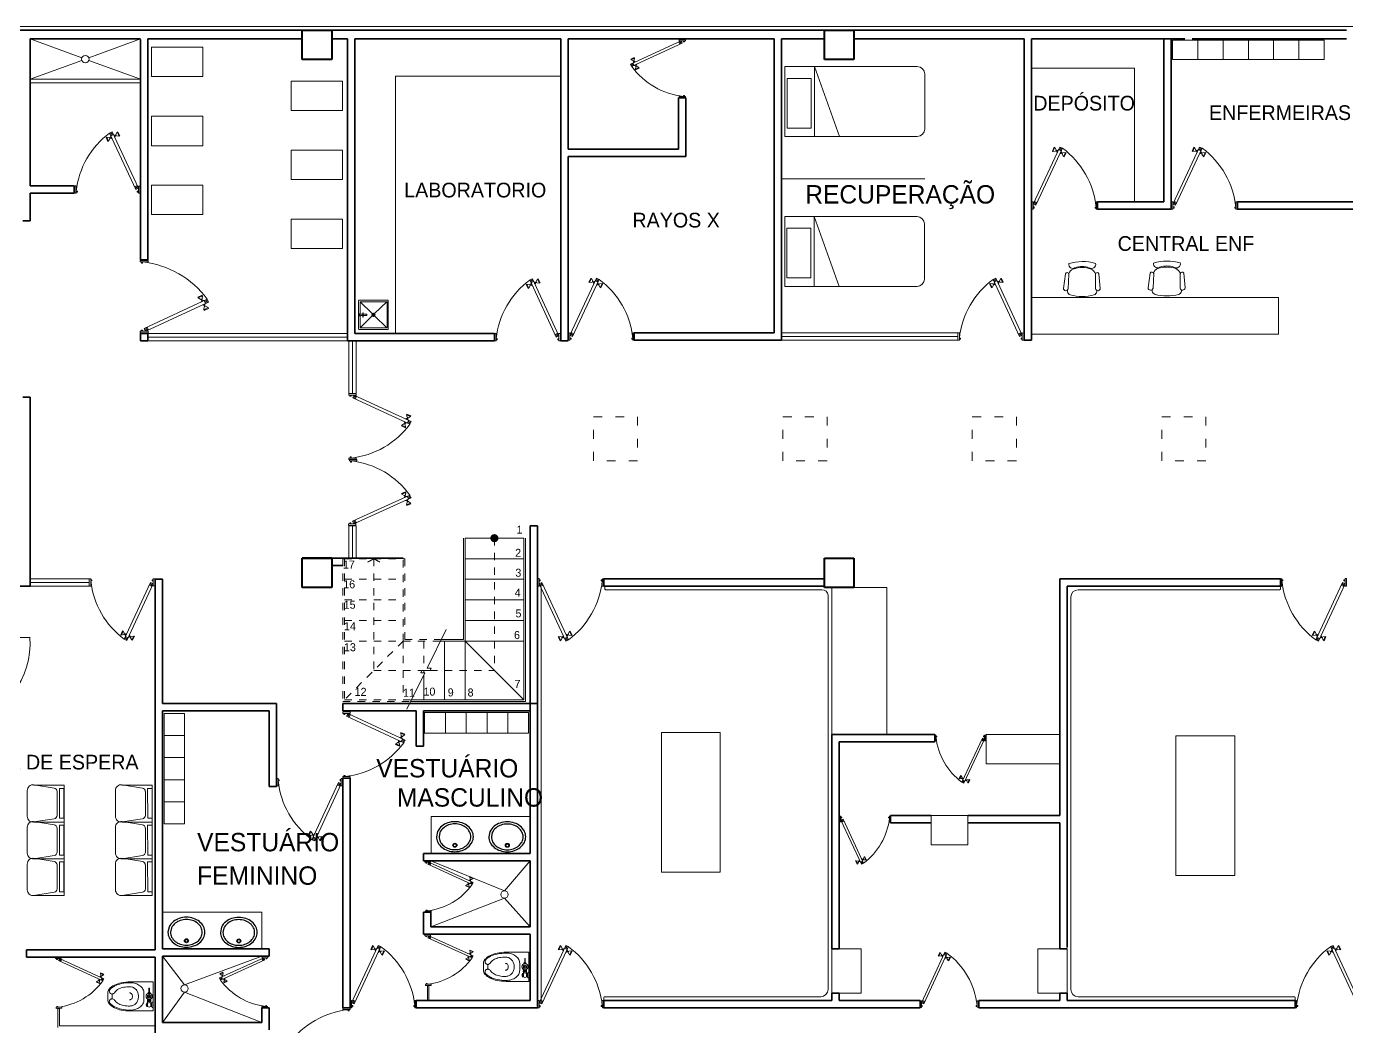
# Model space of a CAD drawing. Header units: millimetres. Extents: x 112 to 218, y 132 to 192.
# Drawn here: x 164 to 181.95, y 178.39 to 192 of the extents above; entities that cross this region are included whole.
import ezdxf

# ---------------------------------------------------------------- set-up
doc = ezdxf.new("R2010")
doc.units = ezdxf.units.MM
doc.linetypes.add('ACAD_ISO03W100', pattern=[30, 12, -18])
for name, color, linetype, lineweight in [('Colindancia', 7, 'Continuous', 9), ('Ejes', 1, 'Continuous', 13), ('ESTRUCTURA', 251, 'Continuous', 40), ('MANPARAS', 7, 'Continuous', 13), ('MUEBLES', 7, 'Continuous', 15), ('MUEBLESF', 2, 'Continuous', 9), ('Muros', 5, 'Continuous', 35), ('PUER', 173, 'Continuous', 9), ('VENTANAS', 6, 'Continuous', 9)]:
    doc.layers.add(name, color=color, linetype=linetype, lineweight=lineweight)
doc.styles.get("Standard").update_dxf_attribs({"font": 'stylu.ttf'})
doc.linetypes.add('ZIGZAG', pattern='A,0.00254,-5.08,[131,ltypeshp.shx,S=5.08,R=0,X=-5.08,Y=0],-10.16,[131,ltypeshp.shx,S=5.08,R=180,X=5.08,Y=0],-5.08', length=20.32254)

# ---------------------------------------------------------------- blocks, each defined once
blk = doc.blocks.new('PUEP5')
at = {"layer": 'PUER'}
for p, q in [((-0.88, 0.02), (-0.517, 0.799)), ((-0.844, 0.003), (-0.48, 0.783)), ((-0.517, 0.799), (-0.48, 0.783)), ((-0.88, 0.02), (-0.844, 0.003))]:
    blk.add_line(p, q, dxfattribs=at)
at = {"layer": 'PUER', "color": 30}
for p, q in [((-0.62, 0.743), (-0.595, 0.797)), ((-0.62, 0.743), (-0.611, 0.739)), ((-0.611, 0.739), (-0.586, 0.793)), ((-0.611, 0.739), (-0.575, 0.744)), ((-0.595, 0.797), (-0.586, 0.793)), ((-0.586, 0.793), (-0.567, 0.762)), ((-0.575, 0.744), (-0.567, 0.762)), ((-0.573, 0.749), (-0.555, 0.74)), ((-0.569, 0.758), (-0.551, 0.749)), ((-0.557, 0.736), (-0.549, 0.754)), ((-0.557, 0.736), (-0.552, 0.722)), ((-0.549, 0.754), (-0.536, 0.759)), ((-0.533, 0.763), (-0.48, 0.783)), ((-0.533, 0.763), (-0.497, 0.746)), ((-0.517, 0.799), (-0.48, 0.783)), ((-0.497, 0.746), (-0.517, 0.799)), ((-0.503, 0.71), (-0.516, 0.705)), ((-0.503, 0.71), (-0.494, 0.728)), ((-0.483, 0.706), (-0.501, 0.715)), ((-0.494, 0.728), (-0.499, 0.742)), ((-0.478, 0.715), (-0.497, 0.724)), ((-0.485, 0.702), (-0.476, 0.72)), ((-0.466, 0.671), (-0.485, 0.702)), ((-0.441, 0.725), (-0.476, 0.72)), ((-0.466, 0.671), (-0.441, 0.725)), ((-0.457, 0.667), (-0.466, 0.671)), ((-0.457, 0.667), (-0.432, 0.721)), ((-0.432, 0.721), (-0.441, 0.725)), ((-0.9, 0.05), (-0.88, 0.05)), ((-0.9, 0.05), (-0.9, -0.05)), ((-0.88, -0.05), (-0.88, 0.05)), ((-0.88, 0.02), (-0.827, 0.039)), ((-0.863, 0.056), (-0.827, 0.039)), ((-0.844, 0.003), (-0.863, 0.056)), ((-0.02, 0.05), (0, 0.05)), ((-0.02, -0.05), (-0.02, 0.05)), ((0, 0.05), (0, -0.05)), ((-0.9, -0.05), (-0.88, -0.05)), ((-0.88, -0.02), (-0.865, -0.02)), ((-0.88, -0.035), (-0.865, -0.035)), ((-0.865, -0.035), (-0.865, -0.02)), ((-0.035, -0.02), (-0.02, -0.02)), ((-0.035, -0.035), (-0.035, -0.02)), ((-0.035, -0.035), (-0.02, -0.035)), ((-0.02, -0.05), (0, -0.05))]:
    blk.add_line(p, q, dxfattribs=at)
blk.add_arc((-1.161, -0.141), 1.147, 6.0564, 53.6176, dxfattribs=at)
blk = doc.blocks.new('TLTW-P')
for p, q in [((0.23, 0.56), (0.166, 0.56)), ((0.048, 0.001), (0.048, 0.013)), ((0.048, 0.001), (0.12, 0.001)), ((0.06, 0.076), (0.06, 0.088)), ((0.128, 0.076), (0.06, 0.076)), ((0.128, 0.034), (0.06, 0.034)), ((0.06, 0.017), (0.06, 0.034)), ((0.063, 0.085), (0.063, 0.09)), ((0.063, 0.017), (0.063, 0.028)), ((0.078, 0.082), (0.066, 0.082)), ((0.078, 0.031), (0.066, 0.031)), ((0.081, 0.085), (0.081, 0.094)), ((0.081, 0.019), (0.081, 0.028)), ((0.087, 0.085), (0.087, 0.094)), ((0.087, 0.019), (0.087, 0.028)), ((0.102, 0.082), (0.09, 0.093)), ((0.102, 0.031), (0.09, 0.031)), ((0.105, 0.085), (0.105, 0.09)), ((0.105, 0.017), (0.105, 0.028)), ((0.108, 0.076), (0.108, 0.088)), ((0.108, 0.017), (0.108, 0.034)), ((0.12, 0.001), (0.12, 0.013)), ((0.128, 0.079), (0.14, 0.079)), ((0.128, 0.031), (0.128, 0.079)), ((0.128, 0.055), (0.14, 0.055)), ((0.128, 0.031), (0.14, 0.031)), ((0.14, 0.031), (0.14, 0.079)), ((0.152, 0.076), (0.14, 0.076)), ((0.152, 0.034), (0.14, 0.034)), ((0.163, 0.079), (0.152, 0.079)), ((0.152, 0.031), (0.152, 0.079)), ((0.163, 0.031), (0.152, 0.031)), ((0.252, 0.07), (0.237, 0.07)), ((0.252, 0.04), (0.237, 0.04)), ((0.252, 0.04), (0.252, 0.07)), ((0.255, 0.058), (0.309, 0.058)), ((0.255, 0.052), (0.309, 0.052))]:
    blk.add_line(p, q)
for points in [[(0.396, 0.309, 0.049648), (0.384, 0.434, 0.06346), (0.352, 0.527, 0.103485), (0.296, 0.599, 0.178458), (0.246, 0.618), (0.15, 0.618, 0.178458), (0.1, 0.599, 0.103485), (0.044, 0.527, 0.06346), (0.012, 0.434, 0.049648), (0, 0.309), (0, 0), (0.396, 0)], [(0.107, 0.59, 0.103485), (0.055, 0.522, 0.06346), (0.024, 0.432, 0.049648), (0.012, 0.309, 0.075858), (0.023, 0.237, 0.086069), (0.052, 0.18, 0.105985), (0.099, 0.139, 0.126201), (0.15, 0.126), (0.246, 0.126, 0.126201), (0.297, 0.139, 0.105985), (0.344, 0.18, 0.086069), (0.373, 0.237, 0.075858), (0.384, 0.309, 0.049648), (0.372, 0.432, 0.06346), (0.341, 0.522, 0.103485), (0.289, 0.59, 0.097511), (0.275, 0.596, 0.09808), (0.261, 0.596, 0.098895), (0.247, 0.591, 0.099479), (0.237, 0.58, 0.099479), (0.231, 0.567, 0.098895), (0.231, 0.552, 0.09808), (0.237, 0.539, 0.097511), (0.247, 0.528, -0.102445), (0.291, 0.484, -0.077884), (0.318, 0.421, -0.065096), (0.329, 0.34, -0.024284), (0.328, 0.309, -0.115331), (0.318, 0.268, -0.103946), (0.29, 0.232, -0.091071), (0.249, 0.209, -0.083675), (0.198, 0.2, -0.083675), (0.147, 0.209, -0.091071), (0.106, 0.232, -0.103946), (0.078, 0.268, -0.115331), (0.068, 0.309, -0.024284), (0.067, 0.34, -0.065096), (0.078, 0.421, -0.077884), (0.105, 0.484, -0.102445), (0.149, 0.528, 0.097511), (0.159, 0.539, 0.09808), (0.165, 0.552, 0.098895), (0.165, 0.567, 0.099479), (0.159, 0.58, 0.099479), (0.149, 0.591, 0.098895), (0.135, 0.596, 0.09808), (0.121, 0.596, 0.097511)]]:
    blk.add_lwpolyline(points, format="xyb", close=True)
blk.add_lwpolyline([(0.246, 0.323, -0.111064), (0.242, 0.307, -0.102841), (0.232, 0.293, -0.093011), (0.217, 0.284, -0.087082), (0.198, 0.281, -0.087082), (0.179, 0.284, -0.093011), (0.164, 0.293, -0.102841), (0.154, 0.307, -0.111064), (0.15, 0.323, -0.111064)], format="xyb")
blk.add_lwpolyline([(0.174, 0.055), (0.186, 0.034), (0.21, 0.034), (0.222, 0.055), (0.21, 0.076), (0.186, 0.076)], close=True)
for radius in [0.042, 0.024, 0.024, 0.00821]:
    blk.add_circle((0.198, 0.055), radius)
for centre, radius, start, end in [((0.084, -0.092), 0.111, 71.0754, 108.9246), ((0.093, 0.055), 0.039, 147.7952, 212.2048), ((0.084, 0.043), 0.051, 61.9275, 118.0725), ((0.066, 0.085), 0.003, 180, 270), ((0.066, 0.028), 0.003, 90, 180), ((0.078, 0.085), 0.003, 270, 0), ((0.078, 0.028), 0.003, 0, 90), ((0.09, 0.085), 0.003, 180, 270), ((0.09, 0.028), 0.003, 90, 180), ((0.102, 0.085), 0.003, 270, 0), ((0.102, 0.028), 0.003, 0, 90), ((0.075, 0.055), 0.039, 327.7958, 32.2042), ((0.255, 0.061), 0.003, 180, 270), ((0.255, 0.049), 0.003, 90, 180), ((0.309, 0.055), 0.003, 270, 90)]:
    blk.add_arc(centre, radius, start, end)
blk = doc.blocks.new('MUOF03PL')
at = {"color": 0, "linetype": 'ByBlock'}
for p, q in [((-0.203, 0), (0.203, 0)), ((0.203, 0), (0.203, -0.062)), ((-0.209, -0.133), (-0.253, -0.41)), ((-0.203, 0), (-0.203, -0.063)), ((0.203, -0.062), (-0.203, -0.063)), ((0.163, -0.094), (-0.162, -0.094)), ((0.253, -0.409), (0.209, -0.133)), ((-0.175, -0.5), (0.176, -0.5))]:
    blk.add_line(p, q, dxfattribs=at)
for centre, radius, start, end in [((-0.162, -0.141), 0.0469, 90.0574, 170.9471), ((0.163, -0.14), 0.0469, 9.1676, 90.0574), ((-0.175, -0.422), 0.0781, 170.9471, 270.0574), ((0.176, -0.422), 0.0781, 270.0574, 9.1676)]:
    blk.add_arc(centre, radius, start, end, dxfattribs=at)
blk = doc.blocks.new('SILLA')
at = {"color": 0, "linetype": 'ByBlock', "rotation": 180}
blk.add_blockref('MUOF03PL', (17.56, 55.047), dxfattribs=at)
blk = doc.blocks.new('CAM')
at = {"layer": 'MUEBLES'}
for p, q in [((88.929, 73.161), (88.929, 73.961)), ((88.929, 73.961), (90.829, 73.961)), ((90.829, 73.961), (90.829, 73.161)), ((90.829, 73.161), (88.929, 73.161))]:
    blk.add_line(p, q, dxfattribs=at)
blk = doc.blocks.new('*X11')
at = {"color": 0}
for p, q in [((1.267, 7.8), (1.302, 7.8)), ((1.268, 7.806), (1.301, 7.806)), ((1.268, 7.794), (1.3, 7.794)), ((1.271, 7.812), (1.298, 7.812)), ((1.272, 7.788), (1.296, 7.788)), ((1.281, 7.818), (1.288, 7.818))]:
    blk.add_line(p, q, dxfattribs=at)
blk = doc.blocks.new('BTAP1')
at = {"layer": 'MUEBLESF'}
for p, q in [((-0.175, -0.023), (-0.016, -0.185)), ((-0.008, -0.057), (-0.008, -0.012)), ((0.008, -0.012), (0.008, -0.057)), ((0.175, -0.023), (0.016, -0.185)), ((-0.175, -0.386), (-0.016, -0.219)), ((0.175, -0.386), (0.016, -0.219))]:
    blk.add_line(p, q, dxfattribs=at)
for points in [[(-0.012, 0), (-0.189, 0, 0.414214), (-0.199, -0.01), (-0.199, -0.394, 0.414214), (-0.189, -0.404), (0.189, -0.404, 0.414214), (0.199, -0.394), (0.199, -0.01, 0.414214), (0.189, 0), (0.012, 0)], [(-0.008, -0.02), (-0.168, -0.02, 0.414214), (-0.178, -0.03), (-0.178, -0.379, 0.414214), (-0.168, -0.389), (0.167, -0.389, 0.414214), (0.177, -0.379), (0.177, -0.03, 0.414214), (0.167, -0.02), (0.008, -0.02)], [(0.008, -0.061), (0.008, -0.106, -0.414214), (0.001, -0.113), (-0.001, -0.113, -0.414214), (-0.008, -0.106), (-0.008, -0.061)]]:
    blk.add_lwpolyline(points, format="xyb", dxfattribs=at)
blk.add_lwpolyline([(-0.01, -0.012), (-0.012, -0.012), (0.012, -0.012), (0.012, 0), (-0.012, 0), (-0.012, -0.012)], dxfattribs=at)
blk.add_lwpolyline([(0.034, -0.057), (-0.027, -0.057), (-0.027, -0.061), (0.034, -0.061)], close=True, dxfattribs=at)
for radius in [0.0232, 0.021]:
    blk.add_circle((0, -0.202), radius, dxfattribs=at)
at = {"layer": 'MUEBLESF', "rotation": 270}
blk.add_blockref('*X11', (-7.801, 1.082), dxfattribs=at)
blk = doc.blocks.new('CAMAIND')
for p, q in [((-0.475, 1.8), (-0.475, 0)), ((0.375, 1.9), (-0.375, 1.9)), ((0.475, 0), (0.475, 1.8)), ((0.475, 0.742), (-0.475, 0.401)), ((-0.475, 0.401), (0.475, 0.401)), ((-0.475, 0), (0.475, 0))]:
    blk.add_line(p, q)
blk.add_lwpolyline([(0.36, 0.357), (-0.316, 0.357), (-0.316, 0.03), (0.36, 0.03)], close=True)
for centre, start, end in [((-0.375, 1.8), 90, 180), ((0.375, 1.8), 0, 90)]:
    blk.add_arc(centre, 0.1, start, end)
blk = doc.blocks.new('MUCO03PL')
at = {"color": 0, "linetype": 'ByBlock'}
for p, q in [((-0.228, -0.188), (-0.255, -0.386)), ((-0.179, -0.192), (-0.188, -0.392)), ((0.18, -0.192), (0.18, -0.392)), ((0.229, -0.188), (0.247, -0.386)), ((-0.199, -0.432), (-0.198, -0.41)), ((0.2, -0.432), (0.2, -0.416))]:
    blk.add_line(p, q, dxfattribs=at)
for centre, radius, start, end in [((-0.204, -0.197), 0.0258, 12.2827, 157.7765), ((-0.127, -0.059), 0.0562, 169.9404, 306.7598), ((0.007, -0.668), 0.647, 74.1358, 106.9984), ((-0.093, -0.212), 0.0931, 108.3403, 162.8355), ((0.001, -0.456), 0.353, 69.7134, 110.2866), ((0.001, -0.361), 0.273, 69.7134, 110.2866), ((0.128, -0.058), 0.0565, 235.6625, 12.0378), ((0.071, -0.228), 0.116, 19.4028, 63.4114), ((0.205, -0.197), 0.0258, 22.2235, 167.7173), ((-0.221, -0.384), 0.0341, 183.5132, 345.9932), ((-0.136, -0.415), 0.0651, 194.5083, 247.5673), ((0.001, 0.16), 0.656, 255.758, 284.242), ((0.137, -0.415), 0.0651, 292.4327, 345.4917), ((0.213, -0.384), 0.0341, 194.0068, 356.4868)]:
    blk.add_arc(centre, radius, start, end, dxfattribs=at)

msp = doc.modelspace()

# ---------------------------------------------------------------- hatches: boundary and pattern name
at = {"layer": 'Ejes'}
h = msp.add_hatch(color=256, dxfattribs=at)
h.dxf.hatch_style = 1
h.paths.add_polyline_path([(170.415, 185.038, 0.371582), (170.367, 185.093), (170.351, 184.984, 0.45817)])
h.paths.add_polyline_path([(170.359, 185.038), (170.304, 185.046, 0.036447), (170.304, 185.038, 0.371582), (170.351, 184.984)])
h.paths.add_polyline_path([(170.367, 185.093, 0.414797), (170.304, 185.046), (170.359, 185.038)])

# ---------------------------------------------------------------- linework, layer by layer
for points in [[(169.822, 181.182, 0.081396), (169.724, 181.166, 0.089693), (169.645, 181.122, 0.104619), (169.585, 181.048), (169.572, 180.978, 0.118336), (169.59, 180.902, 0.104619), (169.645, 180.834, 0.089693), (169.724, 180.79, 0.081396), (169.823, 180.774, 0.081396), (169.921, 180.791, 0.089693), (170, 180.834, 0.104619), (170.055, 180.903, 0.118336), (170.073, 180.979, 0.118336), (170.055, 181.054, 0.104619), (169.999, 181.123, 0.089693), (169.92, 181.166, 0.081396)], [(169.822, 181.152, 0.08109), (169.737, 181.138, 0.089503), (169.67, 181.1, 0.104705), (169.618, 181.037), (169.607, 180.977, 0.11875), (169.622, 180.912, 0.104705), (169.67, 180.853, 0.089503), (169.738, 180.816, 0.08109), (169.823, 180.802, 0.08109), (169.907, 180.816, 0.089503), (169.975, 180.854, 0.104705), (170.022, 180.912, 0.11875), (170.038, 180.977, 0.11875), (170.022, 181.042, 0.104705), (169.975, 181.101, 0.089503), (169.906, 181.138, 0.08109)], [(170.534, 181.18, 0.081396), (170.436, 181.164, 0.089693), (170.357, 181.12, 0.104619), (170.298, 181.046), (170.284, 180.976, 0.118336), (170.302, 180.9, 0.104619), (170.357, 180.832, 0.089693), (170.437, 180.788, 0.081396), (170.535, 180.772, 0.081396), (170.633, 180.789, 0.089693), (170.712, 180.832, 0.104619), (170.767, 180.901, 0.118336), (170.785, 180.977, 0.118336), (170.767, 181.052, 0.104619), (170.711, 181.121, 0.089693), (170.632, 181.164, 0.081396)], [(170.534, 181.15, 0.08109), (170.45, 181.136, 0.089503), (170.382, 181.098, 0.104705), (170.331, 181.035), (170.319, 180.975, 0.11875), (170.334, 180.91, 0.104705), (170.382, 180.851, 0.089503), (170.45, 180.814, 0.08109), (170.535, 180.8, 0.08109), (170.619, 180.814, 0.089503), (170.687, 180.852, 0.104705), (170.735, 180.91, 0.11875), (170.75, 180.975, 0.11875), (170.734, 181.04, 0.104705), (170.687, 181.099, 0.089503), (170.619, 181.136, 0.08109)], [(166.171, 179.882, 0.081396), (166.073, 179.866, 0.089693), (165.994, 179.822, 0.104619), (165.935, 179.748), (165.921, 179.678, 0.118336), (165.939, 179.602, 0.104619), (165.994, 179.534, 0.089693), (166.074, 179.49, 0.081396), (166.172, 179.474, 0.081396), (166.27, 179.491, 0.089693), (166.349, 179.534, 0.104619), (166.404, 179.603, 0.118336), (166.422, 179.679, 0.118336), (166.404, 179.754, 0.104619), (166.348, 179.823, 0.089693), (166.269, 179.866, 0.081396)], [(166.883, 179.88, 0.081396), (166.785, 179.864, 0.089693), (166.706, 179.82, 0.104619), (166.647, 179.746), (166.633, 179.676, 0.118336), (166.651, 179.6, 0.104619), (166.707, 179.532, 0.089693), (166.786, 179.488, 0.081396), (166.884, 179.472, 0.081396), (166.982, 179.489, 0.089693), (167.061, 179.532, 0.104619), (167.116, 179.601, 0.118336), (167.134, 179.677, 0.118336), (167.116, 179.752, 0.104619), (167.061, 179.821, 0.089693), (166.981, 179.864, 0.081396)], [(166.171, 179.852, 0.08109), (166.087, 179.838, 0.089503), (166.019, 179.8, 0.104705), (165.968, 179.737), (165.956, 179.677, 0.11875), (165.971, 179.612, 0.104705), (166.019, 179.553, 0.089503), (166.087, 179.516, 0.08109), (166.172, 179.502, 0.08109), (166.256, 179.516, 0.089503), (166.324, 179.554, 0.104705), (166.372, 179.612, 0.11875), (166.387, 179.677, 0.11875), (166.371, 179.742, 0.104705), (166.324, 179.801, 0.089503), (166.256, 179.838, 0.08109)], [(166.883, 179.85, 0.08109), (166.799, 179.836, 0.089503), (166.731, 179.798, 0.104705), (166.68, 179.735), (166.668, 179.675, 0.11875), (166.684, 179.61, 0.104705), (166.731, 179.551, 0.089503), (166.799, 179.514, 0.08109), (166.884, 179.5, 0.08109), (166.968, 179.514, 0.089503), (167.036, 179.552, 0.104705), (167.084, 179.61, 0.11875), (167.099, 179.675, 0.11875), (167.084, 179.74, 0.104705), (167.036, 179.799, 0.089503), (166.968, 179.836, 0.08109)]]:
    msp.add_lwpolyline(points, format="xyb", close=True)
for centre, radius in [((169.822, 180.862), 0.0266), ((169.822, 180.861), 0.0213), ((170.535, 180.86), 0.0266), ((170.535, 180.858), 0.0213), ((166.172, 179.562), 0.0266), ((166.172, 179.561), 0.0213), ((166.884, 179.56), 0.0266), ((166.884, 179.558), 0.0213)]:
    msp.add_circle(centre, radius)
at = {"layer": 'Colindancia'}
msp.add_line((114.836, 192.001), (214.836, 192.001), dxfattribs=at)
at = {"layer": 'Ejes', "linetype": 'ACAD_ISO03W100', "lineweight": 9, "ltscale": 0.01}
for p, q in [((171.706, 186.091), (171.706, 186.691)), ((171.706, 186.691), (172.306, 186.691)), ((172.306, 186.691), (172.306, 186.091)), ((174.282, 186.091), (174.282, 186.691)), ((174.282, 186.691), (174.882, 186.691)), ((174.882, 186.691), (174.882, 186.091)), ((176.858, 186.091), (176.858, 186.691)), ((176.858, 186.691), (177.458, 186.691)), ((177.458, 186.691), (177.458, 186.091)), ((179.434, 186.091), (179.434, 186.691)), ((179.434, 186.691), (180.034, 186.691)), ((180.034, 186.691), (180.034, 186.091)), ((172.306, 186.091), (171.706, 186.091)), ((174.882, 186.091), (174.282, 186.091)), ((177.458, 186.091), (176.858, 186.091)), ((180.034, 186.091), (179.434, 186.091))]:
    msp.add_line(p, q, dxfattribs=at)
at = {"layer": 'Ejes', "linetype": 'ACAD_ISO03W100', "lineweight": 9, "ltscale": 0.0025}
for p in [(170.36, 185.039), (169.485, 183.239)]:
    msp.add_line(p, (170.36, 183.239), dxfattribs=at)
at = {"layer": 'Ejes'}
for p, q in [((169.444, 183.269), (169.704, 183.795)), ((169.398, 183.289), (169.4, 183.289)), ((169.169, 182.713), (169.414, 183.209)), ((169.359, 183.209), (169.373, 183.239)), ((169.359, 183.209), (169.414, 183.209)), ((169.373, 183.239), (169.485, 183.239)), ((169.444, 183.269), (169.5, 183.269)), ((169.485, 183.239), (169.5, 183.269))]:
    msp.add_line(p, q, dxfattribs=at)
at = {"layer": 'ESTRUCTURA'}
for p, q in [((167.747, 191.551), (167.747, 191.951)), ((167.747, 191.951), (168.147, 191.951)), ((168.147, 191.951), (168.147, 191.551)), ((174.847, 191.551), (174.847, 191.951)), ((174.847, 191.951), (175.247, 191.951)), ((175.247, 191.951), (175.247, 191.551)), ((168.147, 191.551), (167.747, 191.551)), ((175.247, 191.551), (174.847, 191.551)), ((167.747, 184.367), (167.747, 184.767)), ((168.147, 184.767), (167.747, 184.767)), ((167.747, 184.767), (168.147, 184.767)), ((168.147, 184.767), (168.147, 184.367)), ((174.847, 184.367), (174.847, 184.767)), ((174.847, 184.767), (175.247, 184.767)), ((175.247, 184.767), (175.247, 184.367)), ((168.147, 184.367), (167.747, 184.367)), ((175.247, 184.367), (174.847, 184.367))]:
    msp.add_line(p, q, dxfattribs=at)
at = {"layer": 'MANPARAS', "linetype": 'ZIGZAG', "ltscale": 0.005}
msp.add_line((174.262, 189.926), (176.214, 189.926), dxfattribs=at)
at = {"layer": 'MUEBLES'}
for p, q in [((164.047, 191.831), (164.75, 191.573)), ((164.844, 191.573), (165.547, 191.831)), ((179.582, 191.811), (181.642, 191.811)), ((179.582, 191.551), (179.582, 191.811)), ((179.925, 191.551), (179.925, 191.811)), ((180.269, 191.551), (180.269, 191.811)), ((180.612, 191.551), (180.612, 191.811)), ((180.955, 191.551), (180.955, 191.811)), ((181.299, 191.551), (181.299, 191.811)), ((181.642, 191.551), (181.642, 191.811)), ((165.695, 191.317), (165.695, 191.717)), ((165.695, 191.717), (166.395, 191.717)), ((166.395, 191.717), (166.395, 191.317)), ((181.642, 191.551), (179.582, 191.551)), ((164.047, 191.281), (164.75, 191.538)), ((164.844, 191.538), (165.547, 191.281)), ((177.662, 191.431), (179.062, 191.431)), ((179.062, 189.613), (179.062, 191.431)), ((164.047, 191.281), (165.547, 191.281)), ((164.047, 191.231), (165.547, 191.231)), ((166.395, 191.317), (165.695, 191.317)), ((167.595, 191.257), (168.295, 191.257)), ((167.595, 190.857), (167.595, 191.257)), ((168.295, 191.257), (168.295, 190.857)), ((169.016, 191.323), (169.016, 187.823)), ((171.262, 191.323), (169.016, 191.323)), ((168.295, 190.857), (167.595, 190.857)), ((165.695, 190.378), (165.695, 190.778)), ((165.695, 190.778), (166.395, 190.778)), ((166.395, 190.778), (166.395, 190.378)), ((166.395, 190.378), (165.695, 190.378)), ((167.595, 190.318), (168.295, 190.318)), ((167.595, 189.918), (167.595, 190.318)), ((168.295, 190.318), (168.295, 189.918)), ((165.695, 189.84), (166.395, 189.84)), ((165.695, 189.44), (165.695, 189.84)), ((166.395, 189.84), (166.395, 189.44)), ((168.295, 189.918), (167.595, 189.918)), ((166.395, 189.44), (165.695, 189.44)), ((167.595, 189.379), (168.295, 189.379)), ((167.595, 188.979), (167.595, 189.379)), ((168.295, 189.379), (168.295, 188.979)), ((168.295, 188.979), (167.595, 188.979)), ((181.022, 188.313), (177.662, 188.313)), ((181.022, 187.813), (181.022, 188.313)), ((181.022, 187.813), (177.662, 187.813)), ((169.96, 185.039), (170.76, 185.039)), ((169.96, 184.759), (170.76, 184.759)), ((169.96, 184.479), (170.76, 184.479)), ((170.997, 184.367), (170.997, 178.751)), ((171.861, 184.387), (171.861, 184.347)), ((174.947, 182.367), (174.947, 184.367)), ((175.247, 184.367), (175.697, 184.367)), ((175.697, 182.367), (175.697, 184.367)), ((181.047, 184.387), (181.047, 184.347)), ((169.96, 184.199), (170.76, 184.199)), ((171.871, 184.337), (174.811, 184.337)), ((174.897, 182.367), (174.897, 184.261)), ((178.197, 182.387), (178.197, 184.237)), ((181.039, 184.337), (178.297, 184.337)), ((169.96, 183.919), (170.76, 183.919)), ((163.543, 183.687), (164.047, 183.687)), ((169.68, 183.639), (169.68, 182.839)), ((169.96, 183.639), (170.76, 182.839)), ((169.96, 183.639), (169.96, 182.839)), ((169.96, 183.639), (170.76, 183.639)), ((169.4, 183.239), (169.4, 183.209)), ((169.4, 183.179), (169.4, 182.839)), ((165.867, 182.653), (165.867, 182.353)), ((165.867, 182.653), (166.147, 182.653)), ((165.867, 182.653), (166.147, 182.653)), ((165.867, 182.653), (166.147, 182.653)), ((165.867, 182.653), (165.867, 182.353)), ((165.867, 182.653), (165.867, 182.353)), ((165.867, 182.653), (166.147, 182.653)), ((166.147, 182.653), (166.147, 182.353)), ((166.147, 182.653), (166.147, 182.353)), ((166.147, 182.653), (166.147, 182.353)), ((170.825, 182.667), (169.41, 182.667)), ((169.41, 182.667), (169.41, 182.387)), ((169.41, 182.667), (169.41, 182.387)), ((169.693, 182.387), (169.693, 182.667)), ((169.976, 182.387), (169.976, 182.667)), ((170.31, 182.667), (170.01, 182.667)), ((170.31, 182.667), (170.01, 182.667)), ((170.259, 182.387), (170.259, 182.667)), ((170.542, 182.387), (170.542, 182.667)), ((170.825, 182.667), (170.825, 182.387)), ((169.41, 182.387), (170.825, 182.387)), ((178.197, 182.415), (178.197, 178.901)), ((165.867, 182.353), (165.867, 182.053)), ((165.867, 182.353), (166.147, 182.353)), ((165.867, 182.353), (166.147, 182.353)), ((165.867, 182.353), (165.867, 182.053)), ((165.867, 182.353), (166.147, 182.353)), ((166.147, 182.353), (166.147, 182.053)), ((166.147, 182.353), (166.147, 182.053)), ((174.897, 182.367), (174.897, 178.901)), ((177.047, 182.367), (177.047, 181.967)), ((177.047, 182.367), (178.047, 182.367)), ((165.867, 182.053), (166.147, 182.053)), ((165.867, 182.053), (165.867, 181.753)), ((165.867, 182.053), (166.147, 182.053)), ((165.867, 182.053), (165.867, 181.753)), ((165.867, 182.053), (166.147, 182.053)), ((166.147, 182.053), (166.147, 181.753)), ((166.147, 182.053), (166.147, 181.753)), ((177.047, 181.967), (178.047, 181.967)), ((164.098, 181.677), (164.508, 181.677)), ((164.508, 180.177), (164.508, 181.677)), ((165.298, 181.677), (165.708, 181.677)), ((165.708, 180.177), (165.708, 181.677)), ((165.867, 181.753), (166.147, 181.753)), ((165.867, 181.753), (165.867, 181.453)), ((165.867, 181.753), (165.867, 181.453)), ((165.867, 181.753), (166.147, 181.753)), ((166.147, 181.753), (166.147, 181.453)), ((166.147, 181.753), (166.147, 181.453)), ((165.867, 181.453), (165.867, 181.153)), ((165.867, 181.453), (166.147, 181.453)), ((166.147, 181.453), (166.147, 181.153)), ((164.098, 181.177), (164.508, 181.177)), ((165.298, 181.177), (165.708, 181.177)), ((165.867, 181.153), (166.147, 181.153)), ((169.498, 181.251), (169.498, 180.751)), ((169.498, 181.251), (170.85, 181.251)), ((176.297, 181.267), (176.297, 180.867)), ((176.297, 181.267), (176.797, 181.267)), ((176.797, 181.267), (176.797, 180.867)), ((176.797, 180.867), (176.297, 180.867)), ((164.098, 180.677), (164.508, 180.677)), ((165.298, 180.677), (165.708, 180.677)), ((169.497, 180.651), (170.497, 180.241)), ((170.847, 180.651), (170.497, 180.241)), ((164.098, 180.177), (164.508, 180.177)), ((165.298, 180.177), (165.708, 180.177)), ((169.497, 179.751), (170.497, 180.141)), ((170.847, 179.751), (170.497, 180.141)), ((165.847, 179.951), (167.199, 179.951)), ((167.199, 179.451), (167.199, 179.951)), ((165.847, 179.351), (166.147, 178.962)), ((167.197, 179.351), (166.147, 178.962)), ((174.947, 178.851), (174.947, 179.451)), ((175.047, 179.451), (175.347, 179.451)), ((175.347, 178.851), (175.347, 179.451)), ((178.047, 179.451), (177.747, 179.451)), ((177.747, 178.851), (177.747, 179.451)), ((178.147, 178.851), (178.147, 179.451)), ((165.847, 178.451), (166.147, 178.862)), ((167.197, 178.451), (166.147, 178.862)), ((169.449, 178.951), (169.449, 178.751)), ((169.469, 178.951), (169.469, 178.751)), ((171.857, 178.801), (174.797, 178.801)), ((175.047, 178.851), (175.347, 178.851)), ((178.047, 178.851), (177.747, 178.851)), ((181.237, 178.801), (178.297, 178.801)), ((164.424, 178.641), (164.424, 178.384)), ((164.424, 178.641), (164.444, 178.641)), ((164.444, 178.641), (164.444, 178.404)), ((171.847, 178.751), (171.847, 178.791)), ((181.247, 178.751), (181.247, 178.791)), ((165.747, 178.404), (164.444, 178.404))]:
    msp.add_line(p, q, dxfattribs=at)
for centre in [(164.797, 191.556), (170.497, 180.191), (166.147, 178.912)]:
    msp.add_circle(centre, 0.05, dxfattribs=at)
for centre, radius, start, end in [((171.871, 184.347), 0.01, 180, 270), ((174.816, 184.256), 0.0811, 3.6558, 93.5694), ((178.297, 184.237), 0.1, 90, 180), ((181.037, 184.347), 0.01, 270, 0), ((162.947, 183.611), 1.1, 197.1214, 3.9703), ((171.857, 178.791), 0.01, 90, 180), ((174.797, 178.901), 0.1, 270, 0), ((178.297, 178.901), 0.1, 180, 270), ((181.237, 178.791), 0.01, 0, 90)]:
    msp.add_arc(centre, radius, start, end, dxfattribs=at)
at = {"layer": 'Muros'}
for p, q in [((161.047, 191.951), (165.01, 191.951)), ((164.047, 191.951), (167.747, 191.951)), ((168.147, 191.951), (174.847, 191.951)), ((175.247, 191.951), (181.947, 191.951)), ((164.047, 191.831), (164.047, 189.831)), ((164.047, 191.831), (165.547, 191.831)), ((165.547, 191.823), (165.547, 188.823)), ((165.647, 191.831), (167.747, 191.831)), ((165.647, 191.831), (165.647, 188.823)), ((168.147, 191.831), (168.362, 191.831)), ((168.362, 191.831), (168.362, 187.723)), ((168.462, 191.831), (168.462, 187.823)), ((168.462, 191.831), (171.262, 191.831)), ((171.262, 191.831), (171.262, 187.723)), ((171.362, 191.831), (174.162, 191.831)), ((171.362, 191.831), (171.362, 190.331)), ((174.162, 191.831), (174.162, 187.831)), ((174.262, 191.831), (174.262, 187.731)), ((174.262, 191.831), (174.847, 191.831)), ((175.247, 191.831), (177.562, 191.831)), ((177.562, 187.731), (177.562, 191.831)), ((177.662, 187.731), (177.662, 191.831)), ((177.662, 191.831), (179.747, 191.831)), ((179.462, 189.613), (179.462, 191.831)), ((179.562, 189.513), (179.562, 191.831)), ((179.847, 191.831), (181.947, 191.831)), ((172.862, 191.031), (172.962, 191.031)), ((172.862, 191.031), (172.862, 190.331)), ((172.962, 191.031), (172.962, 190.231)), ((171.362, 190.331), (172.862, 190.331)), ((171.362, 190.231), (171.362, 187.731)), ((171.362, 190.231), (172.962, 190.231)), ((164.047, 189.831), (164.647, 189.831)), ((164.647, 189.831), (164.647, 189.731)), ((164.047, 189.731), (164.047, 189.357)), ((164.047, 189.731), (164.647, 189.731)), ((179.462, 189.613), (178.562, 189.613)), ((178.562, 189.512), (178.562, 189.612)), ((180.462, 189.613), (184.147, 189.613)), ((180.462, 189.512), (180.462, 189.612)), ((179.562, 189.513), (178.562, 189.513)), ((180.462, 189.513), (182.247, 189.513)), ((163.947, 189.357), (164.047, 189.357)), ((165.647, 188.823), (165.547, 188.823)), ((165.547, 187.823), (165.547, 187.723)), ((165.647, 187.823), (165.547, 187.823)), ((165.647, 187.823), (165.647, 187.723)), ((168.462, 187.823), (170.362, 187.823)), ((170.362, 187.823), (170.362, 187.723)), ((172.262, 187.831), (174.162, 187.831)), ((172.262, 187.831), (172.262, 187.731)), ((165.547, 187.723), (165.647, 187.723)), ((168.362, 187.723), (168.462, 187.723)), ((168.462, 187.723), (170.362, 187.723)), ((171.262, 187.723), (171.362, 187.723)), ((172.262, 187.731), (174.262, 187.731)), ((177.562, 187.731), (177.662, 187.731)), ((164.047, 186.957), (163.947, 186.957)), ((164.047, 186.957), (164.047, 184.387)), ((170.847, 185.205), (170.847, 180.751)), ((170.847, 185.205), (170.947, 185.205)), ((170.947, 185.205), (170.947, 178.67)), ((168.147, 184.767), (169.12, 184.767)), ((168.147, 184.667), (168.3, 184.667)), ((161.047, 184.387), (164.047, 184.387)), ((165.747, 184.483), (165.747, 179.438)), ((165.747, 184.483), (165.847, 184.483)), ((165.847, 184.483), (165.847, 182.789)), ((171.847, 184.487), (174.847, 184.487)), ((171.847, 184.487), (171.847, 184.387)), ((171.847, 184.387), (174.847, 184.387)), ((178.047, 184.487), (178.047, 182.387)), ((178.047, 184.487), (181.047, 184.487)), ((178.147, 184.387), (178.147, 179.471)), ((178.147, 184.387), (181.047, 184.387)), ((181.047, 184.387), (181.047, 184.487)), ((165.743, 182.929), (165.747, 182.929)), ((165.847, 182.789), (167.397, 182.789)), ((167.397, 182.789), (167.397, 181.659)), ((168.297, 182.689), (168.297, 182.789)), ((168.297, 182.789), (169.297, 182.789)), ((169.297, 182.789), (170.947, 182.789)), ((165.847, 182.689), (165.847, 179.451)), ((165.847, 182.689), (167.297, 182.689)), ((167.297, 181.659), (167.297, 182.689)), ((168.297, 182.689), (169.297, 182.689)), ((169.297, 182.209), (169.297, 182.689)), ((169.397, 182.689), (170.847, 182.689)), ((169.397, 182.689), (169.397, 182.209)), ((178.047, 182.443), (178.047, 181.267)), ((169.397, 182.209), (169.297, 182.209)), ((174.947, 182.367), (174.947, 179.451)), ((174.947, 182.367), (176.347, 182.367)), ((175.047, 182.267), (175.047, 179.451)), ((175.047, 182.267), (176.347, 182.267)), ((176.347, 182.367), (176.347, 182.267)), ((168.297, 178.651), (168.297, 181.776)), ((168.298, 181.776), (168.398, 181.776)), ((168.397, 178.651), (168.397, 181.776)), ((167.397, 181.659), (167.297, 181.659)), ((175.747, 181.267), (175.747, 181.167)), ((176.297, 181.267), (175.747, 181.267)), ((176.297, 181.167), (175.747, 181.167)), ((178.047, 181.267), (176.797, 181.267)), ((178.047, 181.167), (176.797, 181.167)), ((178.047, 181.167), (178.047, 179.451)), ((170.847, 180.751), (169.397, 180.751)), ((169.397, 180.751), (169.397, 180.651)), ((170.847, 180.651), (169.397, 180.651)), ((170.847, 180.651), (170.847, 179.751)), ((169.497, 179.951), (169.397, 179.951)), ((169.397, 179.951), (169.397, 179.651)), ((169.497, 179.951), (169.497, 179.751)), ((170.847, 179.751), (169.497, 179.751)), ((169.397, 179.651), (170.847, 179.651)), ((170.797, 179.651), (169.397, 179.651)), ((170.847, 179.651), (170.847, 178.751)), ((163.997, 179.438), (165.747, 179.438)), ((163.997, 179.438), (163.997, 179.338)), ((163.997, 179.338), (165.747, 179.338)), ((165.747, 179.338), (165.747, 177.451)), ((165.847, 179.451), (167.297, 179.451)), ((165.847, 179.351), (165.847, 178.451)), ((165.847, 179.351), (167.297, 179.351)), ((167.297, 179.451), (167.297, 179.351)), ((174.947, 179.451), (175.047, 179.451)), ((178.047, 179.451), (178.147, 179.451)), ((175.047, 178.851), (174.947, 178.851)), ((174.947, 178.851), (174.947, 178.751)), ((175.047, 178.851), (175.047, 178.751)), ((178.047, 178.851), (178.047, 178.751)), ((178.047, 178.851), (178.147, 178.851)), ((178.147, 178.851), (178.147, 178.751)), ((167.197, 178.651), (167.197, 178.451)), ((167.197, 178.651), (167.297, 178.651)), ((167.297, 178.651), (167.297, 178.351)), ((168.297, 178.651), (168.397, 178.651)), ((169.297, 178.751), (170.847, 178.751)), ((169.297, 178.651), (169.297, 178.751)), ((169.297, 178.651), (170.947, 178.651)), ((171.847, 178.751), (174.947, 178.751)), ((171.847, 178.751), (171.847, 178.651)), ((171.847, 178.651), (176.147, 178.651)), ((175.047, 178.751), (176.147, 178.751)), ((176.147, 178.651), (176.147, 178.751)), ((176.947, 178.751), (178.047, 178.751)), ((176.947, 178.651), (176.947, 178.751)), ((176.947, 178.651), (181.247, 178.651)), ((178.147, 178.751), (181.247, 178.751)), ((181.247, 178.751), (181.247, 178.651)), ((165.847, 178.451), (167.197, 178.451))]:
    msp.add_line(p, q, dxfattribs=at)
at = {"layer": 'VENTANAS'}
for p, q in [((165.647, 187.823), (168.362, 187.823)), ((165.647, 187.773), (168.362, 187.773)), ((174.262, 187.831), (176.662, 187.831)), ((176.662, 187.781), (174.262, 187.781)), ((168.362, 187.723), (165.647, 187.724)), ((168.38, 187.005), (168.38, 187.723)), ((168.43, 187.005), (168.43, 187.723)), ((168.48, 187.005), (168.48, 187.723)), ((174.262, 187.731), (176.662, 187.731)), ((168.38, 187.005), (168.48, 187.005)), ((168.38, 185.205), (168.48, 185.205)), ((168.38, 184.759), (168.38, 185.205)), ((168.43, 184.759), (168.43, 185.205)), ((168.48, 184.759), (168.48, 185.205)), ((169.94, 185.039), (169.94, 183.659)), ((169.96, 185.039), (169.96, 183.639)), ((170.76, 185.039), (170.76, 182.839)), ((170.78, 185.039), (170.78, 182.819)), ((168.3, 184.759), (168.32, 184.759)), ((164.847, 184.487), (164.047, 184.487)), ((164.847, 184.437), (164.047, 184.437)), ((164.847, 184.387), (164.047, 184.387)), ((164.847, 184.487), (164.847, 184.387)), ((169.637, 183.659), (169.94, 183.659)), ((169.627, 183.639), (169.96, 183.639)), ((169.222, 182.819), (170.78, 182.819)), ((169.232, 182.839), (170.76, 182.839))]:
    msp.add_line(p, q, dxfattribs=at)
at = {"layer": 'VENTANAS', "linetype": 'ACAD_ISO03W100', "ltscale": 0.001}
for p, q in [((168.3, 184.759), (168.3, 182.819)), ((168.32, 184.759), (168.32, 182.839)), ((168.32, 184.759), (169.12, 184.759)), ((168.72, 184.759), (168.72, 183.239)), ((169.12, 184.767), (169.12, 184.759)), ((169.12, 183.639), (169.12, 184.759)), ((169.14, 184.759), (169.12, 184.759)), ((169.14, 183.659), (169.14, 184.759)), ((168.32, 184.479), (169.12, 184.479)), ((168.32, 184.199), (169.12, 184.199)), ((168.32, 183.919), (169.12, 183.919)), ((169.14, 183.659), (169.626, 183.659)), ((169.12, 183.639), (168.32, 182.839)), ((168.32, 183.639), (169.12, 183.639)), ((169.12, 183.639), (169.12, 182.839)), ((169.12, 183.639), (169.616, 183.639)), ((169.4, 183.639), (169.4, 183.249)), ((168.72, 183.239), (169.362, 183.239)), ((168.3, 182.819), (169.211, 182.819)), ((168.32, 182.839), (169.22, 182.839))]:
    msp.add_line(p, q, dxfattribs=at)
at = {"layer": 'VENTANAS', "linetype": 'ACAD_ISO03W100', "ltscale": 0.001, "const_width": 0.015}
msp.add_lwpolyline([(168.635, 184.712), (168.72, 184.759), (168.803, 184.713)], dxfattribs=at)

# ---------------------------------------------------------------- block references
at = {"layer": 'MUEBLES'}
for p, xscale, yscale, zscale, rotation in [((172.914, 191.031), -0.8796612754206238, 0.8796612754206308, 0.8796612754206182, 89.93484552780295), ((164.654, 189.781), -0.9826738734964338, 0.9826738734964238, 0.9826738734964133, 359.9348455278025), ((178.562, 189.563), 0.9953715210306548, 0.9953715210306626, 0.9953715210306496, 359.919606330957), ((180.462, 189.563), 0.9953715210306548, 0.9953715210306626, 0.9953715210306496, 359.919606330957), ((170.362, 187.773), -0.9945160110065825, 0.9945160110065956, 0.9945160110065859, 359.9348455278021), ((172.262, 187.781), 0.9945160110065825, 0.9945160110065956, 0.9945160110065859, 0.06515447219794979), ((176.662, 187.781), -0.9945160110065825, 0.9945160110065956, 0.9945160110065859, 359.9348455278021), ((168.431, 186.109), 0.995987262826449, 0.9959872628264463, 0.9959872628264457, 270.0651544721985), ((168.437, 186.109), -0.9959872628264494, 0.9959872628264463, 0.9959872628264457, 269.364871258176), ((164.851, 184.437), 0.9878391621042703, 0.9878391621042795, 0.9878391621042698, 180.0651544721978), ((171.847, 184.437), -0.9985454988992472, 0.998545498899233, 0.9985454988992255, 179.9348455278023), ((181.047, 184.437), 0.9985454988992472, 0.998545498899233, 0.9985454988992255, 180.0651544721978), ((168.348, 181.776), 0.9985454988992329, 0.998545498899233, 0.9985454988992255, 270.0651544721978), ((176.347, 182.32), 0.7671096925227366, 0.7671096925227374, 0.7671096925227264, 180.0651544721973), ((167.399, 181.718), 0.9985454988992472, 0.998545498899233, 0.9985454988992255, 180.0651544721978), ((175.747, 181.217), -0.7671096925227366, 0.7671096925227374, 0.7671096925227264, 179.9348455278027), ((169.459, 179.953), 0.7694934969886933, 0.7694934969886873, 0.7694934969886845, 270.4483134247845), ((169.459, 178.954), 0.7694934969886933, 0.7694934969886873, 0.7694934969886845, 270.4483134247845), ((164.437, 178.643), 0.7694934969886933, 0.7694934969886873, 0.7694934969886845, 270.4483134247845), ((167.235, 178.653), -0.7694934969886933, 0.7694934969886873, 0.7694934969886845, 89.55168657521541), ((169.297, 178.701), 0.9985454988992472, 0.998545498899233, 0.9985454988992255, 0.06515447219777618), ((171.847, 178.701), 0.9985454988992472, 0.998545498899233, 0.9985454988992255, 0.06515447219777618), ((176.941, 178.701), 0.8820996057773105, 0.8820996057772987, 0.8820996057772953, 0.06515447219666604), ((181.247, 178.701), -0.9985454988992472, 0.998545498899233, 0.9985454988992255, 359.9348455278022), ((168.349, 178.645), 0.9985454988992329, 0.998545498899233, 0.9985454988992255, 90.06515447219776)]:
    msp.add_blockref('PUEP5', p, dxfattribs=dict(at, xscale=xscale, yscale=yscale, zscale=zscale, rotation=rotation))
for name, p, rotation in [('CAMAIND', (174.31, 190.978), 270), ('CAMAIND', (174.307, 188.939), 270), ('SILLA', (219.554, 163.871), 90), ('SILLA', (220.754, 163.871), 90), ('SILLA', (219.554, 163.371), 90), ('SILLA', (220.754, 163.371), 90), ('SILLA', (219.554, 162.871), 90), ('SILLA', (220.754, 162.871), 90), ('TLTW-P', (170.829, 179.01), 90), ('TLTW-P', (165.72, 178.607), 90)]:
    msp.add_blockref(name, p, dxfattribs=dict(at, rotation=rotation))
for p in [(178.351, 188.823), (179.503, 188.83)]:
    msp.add_blockref('MUCO03PL', p, dxfattribs=at)
at = {"layer": 'MUEBLES', "xscale": -1, "rotation": 90}
msp.add_blockref('BTAP1', (168.512, 188.077), dxfattribs=at)
at = {"layer": 'Muros', "rotation": 270}
for p in [(99.469, 271.326), (106.465, 271.279)]:
    msp.add_blockref('CAM', p, dxfattribs=at)
at = {"layer": 'VENTANAS', "xscale": -1.096513305240448, "yscale": 1.09651330524045, "zscale": 1.096513305240441, "rotation": 269.9348455278028}
msp.add_blockref('PUEP5', (165.597, 188.818), dxfattribs=at)

# ---------------------------------------------------------------- texts
at = {"layer": 'Ejes'}
for s, height, p in [('DEPÓSITO', 0.2, (177.687, 190.856)), ('ENFERMEIRAS', 0.2, (180.076, 190.727)), ('LABORATORIO', 0.2, (169.133, 189.674)), ('RECUPERAÇÃO', 0.25, (174.586, 189.591)), ('RAYOS X', 0.2, (172.236, 189.265)), ('CENTRAL ENF', 0.2, (178.834, 188.947)), ('1', 0.109, (170.66, 185.1)), ('2', 0.109, (170.641, 184.785)), ('3', 0.109, (170.644, 184.514)), ('4', 0.109, (170.636, 184.244)), ('5', 0.109, (170.646, 183.961)), ('6', 0.109, (170.626, 183.666)), ('7', 0.109, (170.632, 183.001)), ('10', 0.1089, (169.395, 182.897)), ('9', 0.109, (169.725, 182.886)), ('8', 0.109, (169.995, 182.885)), ('SALA DE ESPERA', 0.2, (163.232, 181.892)), ('VESTUÁRIO', 0.25, (168.753, 181.784)), ('MASCULINO', 0.25, (169.034, 181.387)), ('VESTUÁRIO', 0.25, (166.317, 180.779)), ('FEMININO', 0.25, (166.317, 180.324))]:
    msp.add_text(s, height=height, dxfattribs=at).set_placement(p)
at = {"layer": 'VENTANAS', "linetype": 'ACAD_ISO03W100', "ltscale": 0.001}
for s, p in [('17', (168.299, 184.625)), ('16', (168.304, 184.357)), ('15', (168.31, 184.079)), ('14', (168.314, 183.787)), ('13', (168.314, 183.501)), ('12', (168.459, 182.894)), ('11', (169.117, 182.882))]:
    msp.add_text(s, height=0.1089, dxfattribs=at).set_placement(p)

doc.saveas('drawing.dxf')
